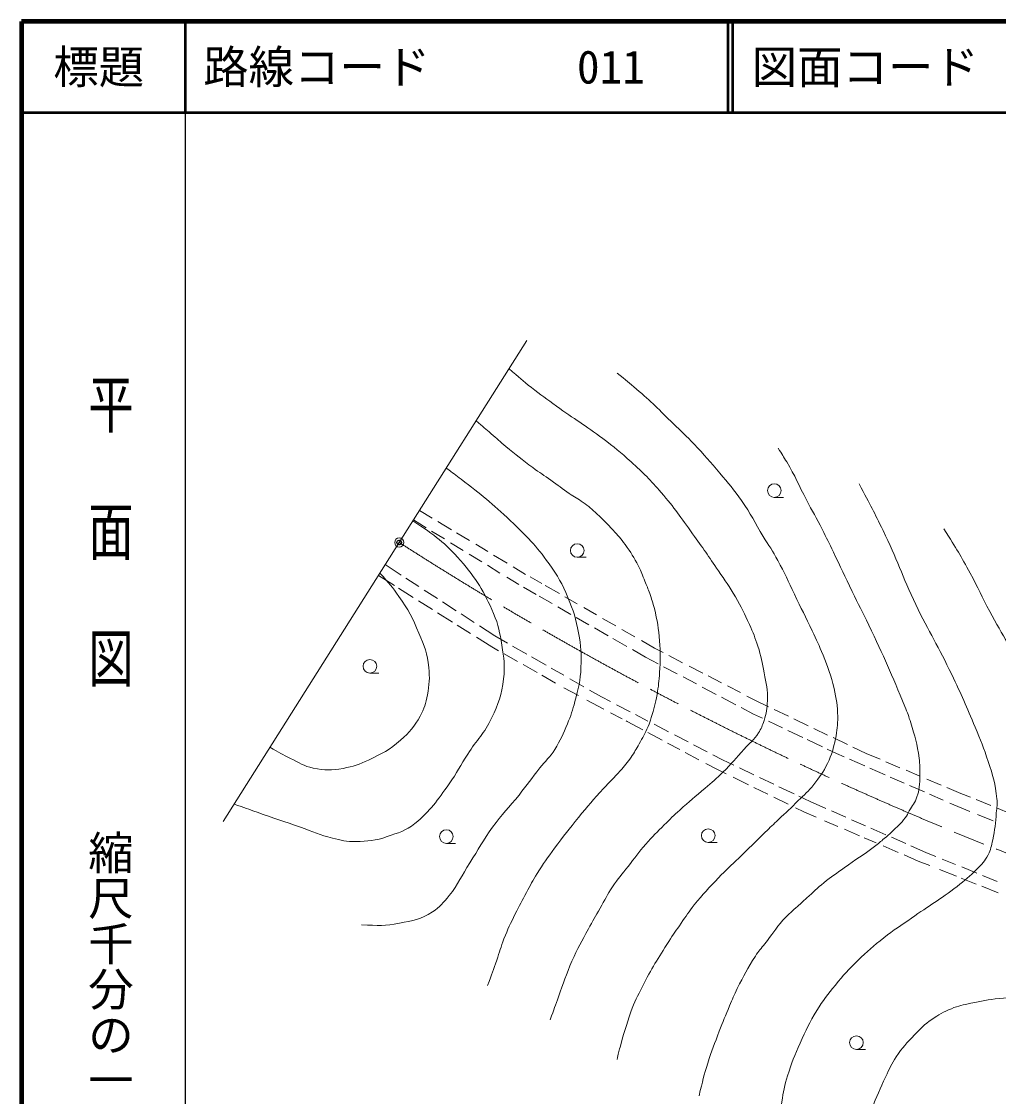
# Model space of a CAD drawing. Units: millimetres, scale not verified. Extents: x 40000 to 689736, y 20000 to 380000.
# Drawn here: x 40000 to 147544, y 261665 to 380000 of the extents above; entities that cross this region are included whole.
import ezdxf
from ezdxf.enums import TextEntityAlignment as Align

# ---------------------------------------------------------------- set-up
doc = ezdxf.new("R2010")
doc.units = ezdxf.units.MM
doc.header["$LTSCALE"] = 1000
doc.header["$PDMODE"] = 32
doc.header["$PDSIZE"] = 500
doc.linetypes.add('CHAIN', pattern=[18.5, 12, -1.5, 3.5, -1.5])
for name, color, linetype, lineweight in [('M-BGD', 7, 'Continuous', 13), ('M-BMK', 2, 'CHAIN', 13), ('M-BMK-SRVR', 3, 'Continuous', 13), ('M-TTL', 2, 'Continuous', 140), ('M-TTL-BAND', 7, 'Continuous', 25), ('M-TTL-LINE', 7, 'Continuous', 50)]:
    doc.layers.add(name, color=color, linetype=linetype, lineweight=lineweight)
doc.layers.add('M-OTRS', color=6, linetype='Continuous')
doc.layers.add('M-TTL-TXT', color=7, linetype='Continuous')
doc.styles.add('@ＭＳ ゴシック', font='')
doc.styles.add('ＭＳ ゴシック', font='')
doc.styles.get('@ＭＳ ゴシック').set_extended_font_data('@MS Gothic')
doc.styles.get('ＭＳ ゴシック').set_extended_font_data('MS Gothic')

msp = doc.modelspace()

# ---------------------------------------------------------------- linework, layer by layer
at = {"layer": 'M-BGD'}
for p, q in [((122868, 327611), (123868, 327611)), ((83808, 326183), (85199, 325345)), ((83141, 325126), (84533, 324273)), ((85838, 324960), (87332, 324060)), ((85120, 323913), (86548, 323038)), ((87883, 323727), (89318, 322862)), ((87223, 322624), (88613, 321772)), ((90007, 322447), (91329, 321650)), ((89291, 321357), (90666, 320514)), ((91970, 321264), (93464, 320363)), ((101171, 321018), (102171, 321018)), ((80041, 320216), (81806, 319069)), ((91283, 320136), (92670, 319287)), ((94107, 319976), (95493, 319141)), ((79292, 319029), (81058, 317914)), ((82323, 318732), (83736, 317814)), ((93435, 318817), (94727, 318026)), ((95976, 318864), (97278, 318120)), ((81512, 317628), (83126, 316609)), ((84342, 317419), (85782, 316484)), ((95251, 317726), (96668, 316914)), ((97650, 317907), (99204, 317018)), ((83707, 316243), (85241, 315275)), ((86356, 316110), (87844, 315142)), ((96984, 316733), (98410, 315916)), ((99806, 316674), (101154, 315903)), ((85799, 314922), (87426, 313896)), ((88385, 314791), (89818, 313859)), ((99048, 315550), (100467, 314737)), ((101882, 315486), (103301, 314675)), ((101049, 314404), (102459, 313596)), ((103957, 314300), (105405, 313472)), ((87956, 313561), (89424, 312634)), ((90409, 313475), (92102, 312374)), ((103059, 313252), (104596, 312372)), ((106076, 313088), (107510, 312268)), ((90094, 312212), (91755, 311164)), ((92102, 312374), (93487, 311582)), ((94065, 311251), (95623, 310359)), ((105090, 312089), (106639, 311202)), ((108229, 311856), (109674, 311030)), ((91755, 311164), (92514, 310734)), ((93113, 310395), (94610, 309548)), ((96134, 310066), (97745, 309144)), ((107239, 310858), (108693, 310025)), ((109674, 311030), (110623, 310537)), ((111249, 310213), (112776, 309420)), ((95222, 309202), (96768, 308327)), ((108693, 310025), (110080, 309295)), ((110685, 308976), (112168, 308195)), ((113494, 309048), (114996, 308268)), ((78349, 308270), (79349, 308270)), ((97282, 308036), (98792, 307182)), ((98315, 308819), (99684, 308035)), ((112823, 307850), (114287, 307080)), ((115584, 307963), (117056, 307199)), ((99708, 306663), (101297, 305803)), ((100352, 307653), (101915, 306758)), ((114941, 306735), (116482, 305924)), ((117724, 306853), (119128, 306124)), ((102531, 306406), (103842, 305655)), ((103842, 305655), (104849, 305131)), ((117065, 305617), (118621, 304797)), ((119857, 305746), (120797, 305258)), ((102232, 305305), (104089, 304316)), ((105496, 304794), (107001, 304011)), ((119200, 304493), (120587, 303762)), ((120797, 305258), (122225, 304574)), ((122866, 304267), (124412, 303527)), ((104844, 303914), (106116, 303237)), ((106558, 303002), (106656, 302950)), ((106656, 302950), (108392, 302025)), ((107598, 303700), (108957, 302992)), ((120587, 303762), (121567, 303297)), ((122209, 302992), (123757, 302256)), ((125028, 303232), (126606, 302476)), ((109646, 302634), (111231, 301808)), ((124357, 301971), (125994, 301193)), ((127222, 302181), (128736, 301457)), ((108928, 301740), (110512, 300896)), ((111119, 300573), (112481, 299848)), ((111862, 301480), (113370, 300695)), ((126497, 300954), (128184, 300152)), ((129327, 301173), (130906, 300417)), ((113042, 299549), (114576, 298732)), ((113989, 300373), (115463, 299605)), ((128688, 299913), (129704, 299431)), ((129704, 299431), (130550, 299060)), ((131526, 300120), (132966, 299431)), ((132966, 299431), (134502, 298782)), ((115314, 298339), (116671, 297617)), ((116094, 299277), (117168, 298718)), ((117168, 298718), (118425, 298121)), ((131158, 298794), (132825, 298064)), ((135160, 298505), (136685, 297862)), ((116671, 297617), (117578, 297173)), ((119029, 297834), (120595, 297090)), ((133380, 297821), (135053, 297089)), ((137375, 297570), (138882, 296935)), ((118337, 296801), (120010, 295983)), ((121222, 296792), (122800, 296042)), ((135634, 296834), (137177, 296159)), ((137747, 295910), (139384, 295193)), ((139655, 296608), (141242, 295939)), ((120598, 295695), (122142, 294940)), ((123373, 295770), (125035, 294981)), ((125560, 294731), (126813, 294136)), ((139934, 294952), (141441, 294292)), ((141841, 295686), (143412, 295023)), ((143412, 295023), (144457, 294599)), ((122830, 294603), (124404, 293834)), ((126813, 294136), (128526, 293383)), ((142190, 293965), (144405, 293046)), ((145090, 294342), (146701, 293689)), ((125196, 293446), (126126, 292991)), ((126126, 292991), (127488, 292406)), ((129176, 293097), (130739, 292410)), ((145243, 292711), (146957, 292025)), ((147314, 293440), (148917, 292789)), ((128378, 292024), (129845, 291394)), ((131378, 292129), (132909, 291455)), ((133496, 291197), (135138, 290475)), ((130582, 291077), (132243, 290364)), ((132742, 290149), (134073, 289578)), ((135749, 290207), (137338, 289508)), ((86767, 289524), (87767, 289524)), ((115593, 289630), (116593, 289630)), ((134851, 289244), (136507, 288532)), ((137909, 289257), (139635, 288498)), ((137144, 288259), (138719, 287582)), ((138719, 287582), (139996, 287075)), ((139635, 288498), (140636, 288091)), ((141345, 287803), (142829, 287200)), ((141053, 286655), (142906, 285918)), ((143494, 286929), (145163, 286251)), ((143437, 285708), (145101, 285046)), ((145772, 286004), (147409, 285338)), ((145694, 284811), (147491, 284097)), ((131905, 266846), (132905, 266846))]:
    msp.add_line(p, q, dxfattribs=at)
for centre in [(122868, 328361), (101171, 321768), (78349, 309020), (115593, 290380), (86767, 290274), (131905, 267596)]:
    msp.add_circle(centre, 750, dxfattribs=at)
for points, knots in [([(98199, 270121), (98636, 271345), (98749, 271656), (99109, 272638), (99675, 274180), (99928, 275071), (100593, 276574), (101219, 277991), (101665, 278741), (102400, 280105), (102884, 281004), (103180, 281494), (103688, 282380), (104217, 283304), (104465, 283853), (105059, 284737), (105672, 285651), (106086, 286112), (106762, 286981), (107517, 287951), (107914, 288517), (108725, 289442), (109483, 290307), (109950, 290754), (110760, 291571), (111407, 292223), (111777, 292581), (112453, 293202), (113511, 294172), (114167, 294643), (115243, 295593), (116021, 296279), (116486, 296633), (117217, 297369), (118165, 298325), (118652, 298903), (119553, 299903), (120171, 300589), (120610, 300904), (121111, 301679), (121429, 302170), (121564, 302480), (121734, 303040), (121987, 303870), (122072, 304363), (122108, 305231), (122159, 306435), (121967, 307109), (121755, 308295), (121548, 309452), (121415, 310103), (121059, 311224), (120755, 312182), (120538, 312706), (120125, 313623), (119577, 314838), (119232, 315504), (118577, 316666), (117920, 317830), (117454, 318423), (116708, 319532), (115625, 321141), (115011, 322037), (113872, 323606), (112566, 325406), (111883, 326456), (110429, 328139), (109215, 329546), (108470, 330284), (107096, 331536), (105935, 332592), (105253, 333151), (103995, 334090), (102047, 335546), (100868, 336241), (98893, 337661), (97801, 338446), (97183, 338879), (96128, 339714), (95142, 340496), (94822, 340772), (93659, 341786)], [0, 0, 0, 0, 1, 1, 1, 2, 2, 2, 3, 3, 3, 4, 4, 4, 5, 5, 5, 6, 6, 6, 7, 7, 7, 8, 8, 8, 9, 9, 9, 10, 10, 10, 11, 11, 11, 12, 12, 12, 13, 13, 13, 14, 14, 14, 15, 15, 15, 16, 16, 16, 17, 17, 17, 18, 18, 18, 19, 19, 19, 20, 20, 20, 21, 21, 21, 22, 22, 22, 23, 23, 23, 24, 24, 24, 25, 25, 25, 26, 26, 26, 27, 27, 27, 27]), ([(105564, 265750), (105707, 266392), (105756, 266566), (105889, 267086), (106284, 268626), (106562, 269474), (107087, 270974), (107484, 272108), (107815, 272703), (108349, 273778), (109346, 275786), (110059, 276831), (111247, 278732), (111750, 279538), (112074, 279962), (112617, 280742), (113168, 281533), (113451, 281996), (114051, 282752), (115026, 283980), (115652, 284603), (116730, 285743), (117564, 286624), (118090, 287061), (118958, 287908), (120097, 289020), (120728, 289651), (121871, 290759), (122433, 291304), (122754, 291604), (123320, 292146), (124172, 292961), (124668, 293398), (125501, 294233), (126176, 294909), (126608, 295243), (127199, 295993), (127874, 296850), (128257, 297346), (128726, 298330), (129204, 299336), (129378, 299952), (129597, 301044), (129785, 301984), (129859, 302528), (129847, 303487), (129833, 304708), (129716, 305397), (129442, 306587), (129104, 308061), (128791, 308860), (128227, 310263), (127804, 311317), (127510, 311884), (127028, 312912), (126284, 314496), (125846, 315374), (125080, 316948), (124371, 318407), (124035, 319256), (123252, 320676), (122669, 321735), (122280, 322292), (121653, 323325), (120719, 324863), (120298, 325791), (119257, 327258), (118386, 328486), (117837, 329130), (116868, 330281), (115794, 331556), (115196, 332276), (114043, 333480), (113172, 334389), (112658, 334873), (111748, 335744), (110179, 337243), (109349, 338138), (107697, 339545), (106874, 340246), (106597, 340484), (105558, 341300)], [0, 0, 0, 0, 1, 1, 1, 2, 2, 2, 3, 3, 3, 4, 4, 4, 5, 5, 5, 6, 6, 6, 7, 7, 7, 8, 8, 8, 9, 9, 9, 10, 10, 10, 11, 11, 11, 12, 12, 12, 13, 13, 13, 14, 14, 14, 15, 15, 15, 16, 16, 16, 17, 17, 17, 18, 18, 18, 19, 19, 19, 20, 20, 20, 21, 21, 21, 22, 22, 22, 23, 23, 23, 24, 24, 24, 25, 25, 25, 26, 26, 26, 27, 27, 27, 27]), ([(90034, 336043), (90852, 335356), (91062, 335181), (91714, 334621), (92343, 334081), (92674, 333755), (93314, 333229), (94454, 332292), (95094, 331766), (96284, 330892), (97050, 330330), (97503, 330049), (98278, 329500), (99075, 328936), (99495, 328583), (100303, 328036), (100885, 327642), (101252, 327484), (101820, 327070), (102452, 326608), (102779, 326311), (103357, 325782), (104077, 325124), (104461, 324734), (105122, 324017), (105671, 323421), (105961, 323069), (106441, 322417), (107088, 321540), (107411, 321015), (107916, 320049), (108242, 319428), (108359, 319048), (108622, 318398), (108836, 317868), (108961, 317573), (109147, 317032), (109366, 316393), (109507, 316039), (109661, 315381), (109982, 314004), (110123, 313218), (110245, 311810), (110362, 310460), (110311, 309693), (110235, 308341), (110181, 307387), (110115, 306854), (109965, 305910), (109804, 304899), (109611, 304350), (109322, 303367), (109207, 302975), (109125, 302759), (108969, 302381), (108649, 301608), (108386, 301213), (107982, 300480), (107660, 299895), (107481, 299564), (107100, 299016), (106670, 298400), (106403, 298072), (105905, 297510), (105210, 296724), (104755, 296345), (104049, 295570), (102946, 294361), (102357, 293656), (101319, 292391), (100256, 291095), (99674, 290357), (98682, 289006), (97896, 287937), (97471, 287326), (96766, 286202), (96270, 285413), (96027, 284949), (95582, 284130), (95084, 283213), (94807, 282697), (94351, 281758), (93837, 280700), (93532, 280113), (93105, 279017), (92753, 278113), (92627, 277581), (92310, 276664), (91932, 275571), (91804, 275225), (91313, 273876)], [0, 0, 0, 0, 1, 1, 1, 2, 2, 2, 3, 3, 3, 4, 4, 4, 5, 5, 5, 6, 6, 6, 7, 7, 7, 8, 8, 8, 9, 9, 9, 10, 10, 10, 11, 11, 11, 12, 12, 12, 13, 13, 13, 14, 14, 14, 15, 15, 15, 16, 16, 16, 17, 17, 17, 18, 18, 18, 19, 19, 19, 20, 20, 20, 21, 21, 21, 22, 22, 22, 23, 23, 23, 24, 24, 24, 25, 25, 25, 26, 26, 26, 27, 27, 27, 28, 28, 28, 29, 29, 29, 30, 30, 30, 30]), ([(123282, 333033), (123750, 332327), (123869, 332119), (124229, 331523), (125179, 329947), (125545, 328971), (126405, 327344), (127077, 326073), (127483, 325377), (128139, 324098), (128637, 323130), (128890, 322575), (129365, 321595), (130182, 319908), (130606, 318947), (131432, 317264), (132142, 315816), (132573, 315022), (133270, 313567), (134926, 310108), (135774, 308130), (137246, 304589), (137532, 303903), (137657, 303504), (137885, 302798), (138364, 301316), (138586, 300460), (138804, 298919), (138913, 298151), (138894, 297710), (138882, 296935), (138874, 296462), (138886, 296193), (138820, 295725), (138760, 295298), (138713, 295057), (138571, 294650), (138344, 294002), (138065, 293706), (137729, 293108), (137560, 292805), (137476, 292629), (137278, 292344), (136801, 291660), (136401, 291381), (135807, 290796), (135499, 290493), (135305, 290346), (134976, 290066), (134561, 289714), (134333, 289510), (133900, 289180), (132637, 288217), (131856, 287777), (130567, 286848), (129685, 286212), (129175, 285876), (128324, 285200), (127559, 284593), (127188, 284184), (126461, 283531), (125981, 283099), (125707, 282864), (125234, 282423), (124674, 281901), (124329, 281637), (123822, 281063), (122979, 280110), (122602, 279497), (121828, 278488), (121417, 277954), (121135, 277690), (120779, 277118), (119935, 275762), (119485, 274984), (118790, 273547), (118432, 272809), (118252, 272387), (117933, 271631), (117476, 270550), (117233, 269938), (116811, 268843), (116287, 267483), (115969, 266728), (115534, 265338), (115098, 263944), (114983, 263448), (114584, 261723)], [0, 0, 0, 0, 1, 1, 1, 2, 2, 2, 3, 3, 3, 4, 4, 4, 5, 5, 5, 6, 6, 6, 7, 7, 7, 8, 8, 8, 9, 9, 9, 10, 10, 10, 11, 11, 11, 12, 12, 12, 13, 13, 13, 14, 14, 14, 15, 15, 15, 16, 16, 16, 17, 17, 17, 18, 18, 18, 19, 19, 19, 20, 20, 20, 21, 21, 21, 22, 22, 22, 23, 23, 23, 24, 24, 24, 25, 25, 25, 26, 26, 26, 27, 27, 27, 28, 28, 28, 29, 29, 29, 29]), ([(77425, 280565), (79292, 280470), (79999, 280418), (81600, 280736), (83070, 281029), (83972, 281166), (85230, 281983), (86070, 282529), (86444, 282989), (87068, 283774), (88102, 285077), (88451, 285969), (89342, 287373), (90320, 288914), (90776, 289840), (91851, 291314), (92905, 292760), (93646, 293453), (94764, 294851), (95679, 295996), (96145, 296675), (97054, 297826), (97689, 298631), (98169, 298993), (98705, 299867), (99347, 300913), (99636, 301547), (100092, 302687), (100466, 303623), (100672, 304154), (100917, 305132), (101282, 306589), (101534, 307417), (101587, 308918), (101639, 310393), (101586, 311236), (101322, 312688), (101039, 314251), (100752, 315111), (100154, 316583), (99526, 318127), (99029, 318945), (98066, 320306), (96631, 322336), (95614, 323327), (93813, 325042), (91812, 326948), (90601, 327925), (88408, 329606), (87766, 330098), (87556, 330268), (86753, 330847)], [0, 0, 0, 0, 1, 1, 1, 2, 2, 2, 3, 3, 3, 4, 4, 4, 5, 5, 5, 6, 6, 6, 7, 7, 7, 8, 8, 8, 9, 9, 9, 10, 10, 10, 11, 11, 11, 12, 12, 12, 13, 13, 13, 14, 14, 14, 15, 15, 15, 16, 16, 16, 17, 17, 17, 17]), ([(123417, 259080), (123520, 260030), (123558, 260299), (123688, 261074), (123877, 262210), (123988, 262852), (124331, 263951), (124780, 265386), (125099, 266172), (125713, 267545), (126355, 268982), (126719, 269795), (127541, 271138), (128245, 272289), (128735, 272874), (129587, 273921), (130491, 275033), (131023, 275641), (132048, 276642), (133108, 277677), (133757, 278201), (134915, 279125), (136065, 280043), (136779, 280464), (137981, 281313), (139925, 282687), (141107, 283329), (142982, 284795), (143868, 285489), (144361, 285890), (145155, 286688), (145705, 287241), (146035, 287561), (146393, 288254), (146705, 288856), (146774, 289248), (146907, 289913), (147139, 291068), (147219, 291728), (147305, 292904), (147349, 293505), (147446, 293847), (147375, 294446), (147182, 296075), (146935, 296979), (146417, 298536), (145917, 300038), (145569, 300856), (144968, 302321), (144028, 304612), (143457, 305878), (142397, 308116), (140951, 311172), (139901, 312766), (138442, 315816), (136941, 318958), (136376, 320845), (134844, 323972), (133854, 325991), (133514, 326666), (132203, 329089)], [0, 0, 0, 0, 1, 1, 1, 2, 2, 2, 3, 3, 3, 4, 4, 4, 5, 5, 5, 6, 6, 6, 7, 7, 7, 8, 8, 8, 9, 9, 9, 10, 10, 10, 11, 11, 11, 12, 12, 12, 13, 13, 13, 14, 14, 14, 15, 15, 15, 16, 16, 16, 17, 17, 17, 18, 18, 18, 19, 19, 19, 20, 20, 20, 20]), ([(63403, 293862), (64630, 293419), (64943, 293309), (65932, 292959), (67798, 292298), (68849, 291942), (70722, 291300), (72090, 290830), (72821, 290447), (74227, 290108), (75205, 289872), (75769, 289712), (76774, 289734), (78150, 289764), (78956, 289820), (80256, 290271), (81498, 290703), (82270, 290895), (83294, 291720), (85052, 293137), (85771, 294250), (87080, 296090), (87951, 297316), (88300, 298095), (89113, 299362), (90115, 300923), (90961, 301633), (91753, 303311), (92506, 304906), (92839, 305884), (93062, 307634), (93245, 309075), (93112, 309916), (92875, 311349), (92645, 312736), (92523, 313541), (91963, 314831), (90893, 317299), (90089, 318649), (88318, 320673), (86566, 322676), (85589, 323341), (83082, 325033)], [0, 0, 0, 0, 1, 1, 1, 2, 2, 2, 3, 3, 3, 4, 4, 4, 5, 5, 5, 6, 6, 6, 7, 7, 7, 8, 8, 8, 9, 9, 9, 10, 10, 10, 11, 11, 11, 12, 12, 12, 13, 13, 13, 14, 14, 14, 14]), ([(132246, 254309), (132370, 255607), (132399, 256007), (132633, 257071), (132832, 257974), (133006, 258465), (133277, 259349), (133389, 259715), (133462, 259917), (133595, 260277), (134125, 261702), (134490, 262475), (135130, 263855), (135536, 264731), (135774, 265224), (136298, 266036), (136959, 267059), (137452, 267552), (138292, 268435), (138982, 269158), (139371, 269579), (140193, 270148), (140985, 270697), (141469, 270960), (142358, 271332), (143156, 271666), (143648, 271736), (144493, 271924), (145703, 272194), (146391, 272320), (147624, 272454), (148963, 272599), (149723, 272573), (151067, 272672), (152577, 272784), (153420, 272879), (154930, 272999), (156311, 273109), (157096, 273066), (158467, 273264), (159445, 273405), (160009, 273490), (160928, 273856), (161532, 274097), (161833, 274329), (162346, 274728), (162869, 275136), (163178, 275363), (163592, 275881), (163993, 276383), (164206, 276709), (164371, 277330), (164487, 277767), (164493, 278031), (164480, 278483), (164453, 279415), (164319, 279930), (164168, 280851), (164015, 281791), (163934, 282324), (163654, 283234), (163323, 284310), (163001, 284866), (162517, 285883), (161836, 287313), (161337, 288055), (160616, 289466), (159878, 290913), (159516, 291750), (158763, 293189), (157566, 295475), (156837, 296724), (155584, 298980), (154417, 301085), (153735, 302249), (152570, 304355), (151755, 305827), (151334, 306671), (150514, 308141), (148999, 310853), (148075, 312330), (146588, 315058), (145705, 316678), (145321, 317644), (144438, 319264), (143376, 321211), (142972, 321842), (141540, 324148)], [0, 0, 0, 0, 1, 1, 1, 2, 2, 2, 3, 3, 3, 4, 4, 4, 5, 5, 5, 6, 6, 6, 7, 7, 7, 8, 8, 8, 9, 9, 9, 10, 10, 10, 11, 11, 11, 12, 12, 12, 13, 13, 13, 14, 14, 14, 15, 15, 15, 16, 16, 16, 17, 17, 17, 18, 18, 18, 19, 19, 19, 20, 20, 20, 21, 21, 21, 22, 22, 22, 23, 23, 23, 24, 24, 24, 25, 25, 25, 26, 26, 26, 27, 27, 27, 28, 28, 28, 29, 29, 29, 29]), ([(67345, 300107), (68400, 299492), (68707, 299316), (69615, 298877), (70572, 298414), (71081, 298030), (72123, 297817), (73375, 297562), (74137, 297558), (75395, 297786), (76529, 297992), (77159, 298208), (78199, 298705), (79663, 299406), (80517, 299814), (81735, 300886), (82735, 301766), (83241, 302368), (83885, 303535), (84351, 304379), (84499, 304924), (84679, 305871), (84899, 307027), (84947, 307708), (84835, 308878), (84688, 310416), (84334, 311251), (83745, 312679), (83063, 314333), (82578, 315235), (81548, 316699), (80800, 317762), (80486, 318148), (79452, 319283)], [0, 0, 0, 0, 1, 1, 1, 2, 2, 2, 3, 3, 3, 4, 4, 4, 5, 5, 5, 6, 6, 6, 7, 7, 7, 8, 8, 8, 9, 9, 9, 10, 10, 10, 11, 11, 11, 11])]:
    msp.add_open_spline(points, degree=3, knots=knots, dxfattribs=at)
at = {"layer": 'M-BMK'}
msp.add_arc((289641, 646953), 385309, 237.31701, 252.17896, dxfattribs=at)
at = {"layer": 'M-BMK-SRVR'}
for p, q in [((95611, 344878), (81577, 322650)), ((81577, 322650), (62186, 291935))]:
    msp.add_line(p, q, dxfattribs=at)
msp.add_circle((81577, 322650), 500, dxfattribs=at)
msp.add_point((81577, 322650), dxfattribs=at)
at = {"layer": 'M-OTRS'}
msp.add_point((81577, 322650), dxfattribs=at)
at = {"layer": 'M-TTL'}
for p, q in [((40000, 380000), (40000, 20000)), ((680000, 380000), (40000, 380000))]:
    msp.add_line(p, q, dxfattribs=at)
at = {"layer": 'M-TTL-BAND'}
msp.add_line((58000, 370000), (58000, 20000), dxfattribs=at)
at = {"layer": 'M-TTL-LINE'}
for p, q in [((58000, 380000), (58000, 370000)), ((117750, 380000), (117750, 370000)), ((118250, 380000), (118250, 370000)), ((40000, 370000), (680000, 370000))]:
    msp.add_line(p, q, dxfattribs=at)

# ---------------------------------------------------------------- texts
at = {"layer": 'M-TTL-BAND', "style": '@ＭＳ ゴシック', "width": 1.4}
msp.add_text('平  面  図', height=3666, rotation=270, dxfattribs=at).set_placement((49777, 306475), align=Align.MIDDLE_RIGHT)
at = {"layer": 'M-TTL-BAND', "style": '@ＭＳ ゴシック'}
msp.add_text('縮尺千分の一', height=3666, rotation=270, dxfattribs=at).set_placement((49777, 261030), align=Align.MIDDLE_RIGHT)
at = {"layer": 'M-TTL-TXT', "style": 'ＭＳ ゴシック'}
msp.add_text('標題', height=3666, dxfattribs=at).set_placement((48500, 375000), align=Align.MIDDLE_CENTER)
for s, p in [('路線コード', (60000, 375000)), ('011', (101142, 375000)), ('図面コード', (120380, 375000))]:
    msp.add_text(s, height=3666, dxfattribs=at).set_placement(p, align=Align.MIDDLE_LEFT)

doc.saveas('drawing.dxf')
